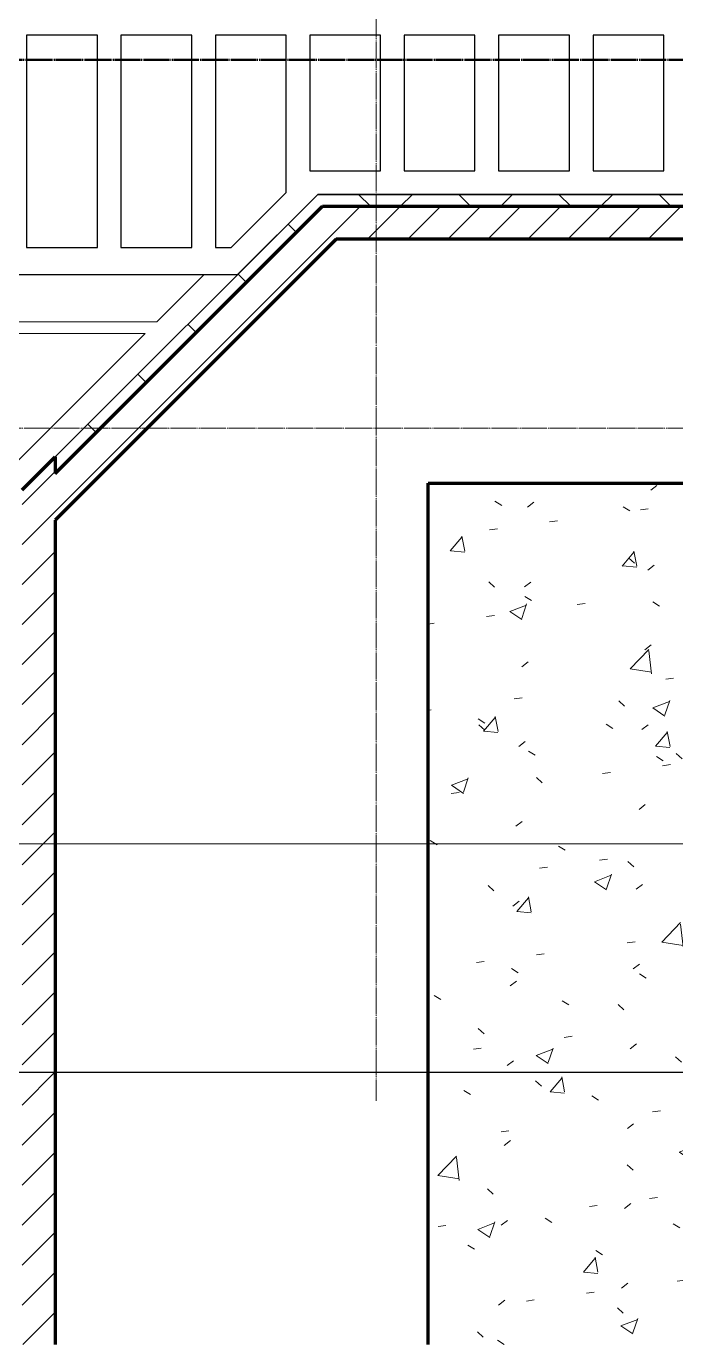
# Model space of a CAD drawing. Header units: millimetres. Extents: x -678720 to -601931, y -306 to 39239.
# Drawn here: x -655525 to -652774, y -306 to 5282 of the extents above; entities that cross this region are included whole.
import ezdxf
from ezdxf.xclip import XClip

# ---------------------------------------------------------------- set-up
doc = ezdxf.new("R2010")
doc.units = ezdxf.units.MM
doc.header["$XCLIPFRAME"] = 0
doc.linetypes.add('DPA_Grid _ Level 100', pattern=[10, 5.5, -1.6, 1.3, -1.6])
doc.layers.add('000 - WIPEOUT', color=250, linetype='Continuous')
doc.layers.add('A11_ALU.SOLID SHEET', color=2, linetype='Continuous')
for name, color, linetype, lineweight in [('A-ANNO-NOTE', 3, 'Continuous', 25), ('A-GLAZ-CURT', 2, 'Continuous', 9), ('A-WALL', 5, 'Continuous', 35), ('A-WALL-FNSH', 2, 'Continuous', 35), ('A-WALL-PATT', 1, 'Continuous', 35), ('G-ANNO-SECL', 3, 'Continuous', 9), ('G-ANNO-TEXT', 3, 'Continuous', 9), ('S-GRID', 251, 'Continuous', 9)]:
    doc.layers.add(name, color=color, linetype=linetype, lineweight=lineweight)
pattern_1 = [(45, (0, 0), (-84.852814, 84.852814), [])]
pattern_2 = [(45, (0, 0), (-212.13203, 212.13203), []), (135, (0, 0), (-212.13203, -212.13203), [])]

# ---------------------------------------------------------------- blocks, each defined once
blk = doc.blocks.new('System Panel - DPA-AR_Metal Ceiling Rectangular Panel-16069302-4234-01 ENLARGED MULTI-PURPOSE LEVEL - REFLECTED CEILING PLAN - SHEET 5')
at = {"layer": 'A-GLAZ-CURT'}
for p, q in [((-654771.8, 4229), (-655783.9, 4229)), ((-655783.9, 4229), (-655783.9, 4029)), ((-655783.9, 4029), (-655783.9, 4229)), ((-655783.9, 4229), (-654771.8, 4229)), ((-654971.8, 4029), (-654771.8, 4229)), ((-654771.8, 4229), (-654971.8, 4029)), ((-655783.9, 4029), (-654971.8, 4029)), ((-654971.8, 4029), (-655783.9, 4029))]:
    blk.add_line(p, q, dxfattribs=at)
blk = doc.blocks.new('System Panel - DPA-AR_Metal Ceiling Rectangular Panel-16069286-4234-01 ENLARGED MULTI-PURPOSE LEVEL - REFLECTED CEILING PLAN - SHEET 5')
at = {"layer": 'A-GLAZ-CURT'}
for p, q in [((-655021.8, 3979), (-655783.9, 3979)), ((-655783.9, 3979), (-655783.9, 3379)), ((-655783.9, 3379), (-655783.9, 3979)), ((-655783.9, 3979), (-655021.8, 3979)), ((-655621.8, 3379), (-655021.8, 3979)), ((-655021.8, 3979), (-655621.8, 3379)), ((-655783.9, 3379), (-655621.8, 3379)), ((-655621.8, 3379), (-655783.9, 3379))]:
    blk.add_line(p, q, dxfattribs=at)
blk = doc.blocks.new('*U326')
at = {"layer": 'A-GLAZ-CURT'}
for name in ['System Panel - DPA-AR_Metal Ceiling Rectangular Panel-16069302-4234-01 ENLARGED MULTI-PURPOSE LEVEL - REFLECTED CEILING PLAN - SHEET 5', 'System Panel - DPA-AR_Metal Ceiling Rectangular Panel-16069286-4234-01 ENLARGED MULTI-PURPOSE LEVEL - REFLECTED CEILING PLAN - SHEET 5']:
    blk.add_blockref(name, (633017.4, -9279), dxfattribs=at)
blk = doc.blocks.new('*U827')
at = {"color": 3}
for points in [[(-287.5, 6350), (287.5, 6350), (287.5, 6050), (-287.5, 6050)], [(-287.5, 5950), (287.5, 5950), (287.5, 5650), (-287.5, 5650)], [(-287.5, 5550), (287.5, 5550), (287.5, 5250), (-287.5, 5250)], [(-287.5, 5150), (287.5, 5150), (287.5, 4850), (-287.5, 4850)]]:
    blk.add_wipeout(points, dxfattribs=at).dxf.layer = '000 - WIPEOUT'
at = {"layer": 'A11_ALU.SOLID SHEET', "color": 0, "linetype": 'ByBlock'}
for points in [[(-287.5, 6050), (287.5, 6050), (287.5, 6350), (-287.5, 6350)], [(-287.5, 5650), (287.5, 5650), (287.5, 5950), (-287.5, 5950)], [(-287.5, 5250), (287.5, 5250), (287.5, 5550), (-287.5, 5550)], [(-287.5, 4850), (287.5, 4850), (287.5, 5150), (-287.5, 5150)]]:
    blk.add_lwpolyline(points, close=True, dxfattribs=at)
blk = doc.blocks.new('*U828')
at = {"color": 3}
for points in [[(-450, -21250), (450, -21250), (450, -21550), (-450, -21550)], [(-450, -21650), (450, -21650), (450, -21950), (-450, -21950)]]:
    blk.add_wipeout(points, dxfattribs=at).dxf.layer = '000 - WIPEOUT'
at = {"layer": 'A11_ALU.SOLID SHEET', "color": 0, "linetype": 'ByBlock'}
for points in [[(-450, -21550), (450, -21550), (450, -21250), (-450, -21250)], [(-450, -21950), (450, -21950), (450, -21650), (-450, -21650)]]:
    blk.add_lwpolyline(points, close=True, dxfattribs=at)
blk = doc.blocks.new('*U964')
blk.add_lwpolyline([(21173.4, -580), (28210, -580), (28210, -6850), (45954.2, -6850), (45954.2, 600), (82995.1, 600), (83086.5, 650), (90052, 650), (90392, 990), (103159.2, 990), (103159.2, 4990), (21173.4, 4990), (21173.4, 3485.5), (21203.4, 3485.5), (21203.4, 925.5), (21173.4, 925.5), (21173.4, -580)])
at = {"layer": 'A11_ALU.SOLID SHEET', "linetype": 'ByBlock'}
blk.add_lwpolyline([(90258.5, 1665), (89958.5, 1665), (89958.5, 765), (90025.6, 765), (90258.5, 997.9)], close=True, dxfattribs=at)
at = {"layer": 'A11_ALU.SOLID SHEET', "color": 0, "linetype": 'ByBlock', "rotation": 90}
for name, p in [('*U828', (67908.5, 1215)), ('*U827', (96708.5, 1377.5))]:
    blk.add_blockref(name, p, dxfattribs=at)
blk = doc.blocks.new('*U1546')
at = {"layer": 'S-GRID', "linetype": 'DPA_Grid _ Level 100'}
blk.add_line((-21025, -8552.3), (-21025, 29060.4), dxfattribs=at)

msp = doc.modelspace()

# ---------------------------------------------------------------- block references
at = {"layer": 'A11_ALU.SOLID SHEET'}
ref = msp.add_blockref('*U964', (-744682.4, 3579), dxfattribs=at)
XClip(ref).set_block_clipping_path([(69798.6834257276, -3885.5002684942), (120965.0023936313, 33679.9972602262)])

# ---------------------------------------------------------------- next in the draw order: hatches: boundary and pattern name
at = {"layer": 'A-WALL-PATT', "lineweight": 9}
h = msp.add_hatch(dxfattribs=at)
h.set_pattern_fill('FP_3', color=256, style=0, pattern_type=2)
h.set_pattern_definition(pattern_2)
h.paths.add_polyline_path([(-655402.4, 3386.3), (-654219.7, 4569), (-654290.4, 4569), (-655402.4, 3457)])
h = msp.add_hatch(dxfattribs=at)
h.set_pattern_fill('FP_3', color=256, style=0, pattern_type=2)
h.set_pattern_definition(pattern_2)
h.paths.add_polyline_path([(-654269.7, 4519), (-650449.4, 4519), (-650561.4, 4569), (-654219.7, 4569)])
h.paths.add_polyline_path([(-637582.4, 4519), (-637582.4, 4569), (-643251, 4569), (-643139.1, 4519), (-641132.3, 4519)])
h.paths.add_polyline_path([(-648779.1, 4519), (-646849.4, 4519), (-646961.4, 4569), (-650451, 4569), (-650339.1, 4519), (-648845.1, 4519)])
h.paths.add_polyline_path([(-643249.4, 4519), (-643361.4, 4569), (-646851, 4569), (-646739.1, 4519), (-643307.7, 4519)])
h = msp.add_hatch(dxfattribs=at)
h.set_pattern_fill('FP_2', color=256, style=0, pattern_type=2)
h.set_pattern_definition(pattern_1)
h.paths.add_polyline_path([(-644182.4, 4379), (-625797.4, 4379), (-625797.4, 4519), (-643139.1, 4519), (-643088.7, 4496.5), (-643085, 4498.7), (-643079.8, 4498.7), (-643073.7, 4494), (-643072.7, 4489.3), (-643007.4, 4460.2), (-643025.7, 4419.1), (-643249.4, 4519), (-646739.1, 4519), (-646688.7, 4496.5), (-646685, 4498.7), (-646679.8, 4498.7), (-646673.7, 4494), (-646672.7, 4489.3), (-646607.4, 4460.2), (-646625.7, 4419.1), (-646849.4, 4519), (-650339.1, 4519), (-650288.7, 4496.5), (-650285, 4498.7), (-650279.8, 4498.7), (-650273.7, 4494), (-650272.7, 4489.3), (-650207.4, 4460.2), (-650225.7, 4419.1), (-650449.4, 4519), (-654269.7, 4519), (-654409.7, 4379), (-644296.5, 4379)])
h = msp.add_hatch(dxfattribs=at)
h.set_pattern_fill('FP_2', color=256, style=0, pattern_type=2)
h.set_pattern_definition(pattern_1)
h.paths.add_polyline_path([(-655402.4, 3188.3), (-654211.7, 4379), (-654409.7, 4379), (-655402.4, 3386.3)])
h = msp.add_hatch(dxfattribs=at)
h.set_pattern_fill('FP_2', color=256, style=0, pattern_type=2)
h.set_pattern_definition(pattern_1)
h.paths.add_polyline_path([(-655542.4, -306.5), (-655402.4, -306.5), (-655402.4, 3457), (-655542.4, 3317), (-655542.4, 1233.5), (-655537.4, 1222.4), (-655542.4, 1220.2), (-655542.4, 1179)])
h = msp.add_hatch(dxfattribs=at)
h.set_pattern_fill('FP_1', color=256, style=0, pattern_type=2)
h.set_pattern_definition([(50, (0, 0), (728.7365, -63.7558), [76.2, -838.2]), (355, (0, 0), (-140.9716, 764.2276), [60.96, -670.56]), (100.451, (60.7, -5.3), (587.77, 700.46675), [64.76, -712.36]), (46.184, (0, 203.2), (1084.3162, -168.171), [114.3, -1257.3]), (96.636, (90.4, 189.2), (949.6099, 989.7098), [97.14, -1068.54]), (351.184, (0, 203.2), (949.6206, 989.7012), [91.44, -1005.84]), (21, (101.6, 152.4), (606.45787, -409.06057), [76.2, -838.2]), (326, (101.6, 152.4), (247.2083, 736.7529), [60.96, -670.56]), (71.451, (152.14, 118.3), (853.66825, 327.6855), [64.76, -712.36]), (37.5, (0, 0), (12.35469, 338.22012), [33.528, -628.904, 33.528, -647.192, -673.1]), (37.5, (0, 0), (12.35469, 338.22012), [-1343.152, 33.528, -639.572]), (7.5, (0, 0), (267.27887, 400.72213), [33.528, -354.584, 33.528, -613.664, -256.54]), (7.5, (0, 0), (267.27887, 400.72213), [-1035.304, 33.528, -223.012]), (327.5, (-226.57, 0), (542.36333, -22.91534), [33.528, -220.472, 33.528, -758.952, -1051.56]), (327.5, (-226.57, 0), (542.36333, -22.91534), [-1046.48, 33.528, -1018.032]), (317.5, (-328.17, 0), (592.51696, 101.7071), [33.528, -296.672, 33.528, -492.76, -746.76]), (317.5, (-328.17, 0), (592.51696, 101.7071), [-856.488, 33.528, -713.232])])
h.paths.add_polyline_path([(-652511.8, -306.5), (-652322.4, -306.5), (-652322.4, 3344.8), (-653822.4, 3344.8), (-653822.4, -306.5), (-653789.1, -306.5)])

# ---------------------------------------------------------------- next in the draw order: linework, layer by layer
at = {"layer": 'A-ANNO-NOTE'}
msp.add_line((-656559.7, 848.8), (-650577.6, 848.8), dxfattribs=at)
at = {"layer": 'A-WALL', "color": 7, "lineweight": 70}
for p, q in [((-654409.7, 4379), (-654269.7, 4519)), ((-654269.7, 4519), (-651382.4, 4519)), ((-654211.7, 4379), (-655402.4, 3188.3)), ((-655402.4, 3386.3), (-654409.7, 4379)), ((-651382.4, 4379), (-654211.7, 4379)), ((-655542.4, 3317), (-655402.4, 3457)), ((-655542.4, 3317), (-655402.4, 3457)), ((-655402.4, 3457), (-655402.4, 3386.3)), ((-653822.4, -306.5), (-653822.4, 3344.8)), ((-653822.4, 3344.8), (-652322.4, 3344.8)), ((-655402.4, 3188.3), (-655402.4, 2379)), ((-655402.4, 2379), (-655402.4, 1179)), ((-655402.4, 1179), (-655402.4, -306.5))]:
    msp.add_line(p, q, dxfattribs=at)
at = {"layer": 'A-WALL-FNSH', "color": 250}
for p, q in [((-655402.4, 3457), (-654290.4, 4569)), ((-654290.4, 4569), (-654219.7, 4569)), ((-654219.7, 4569), (-651382.4, 4569)), ((-654269.7, 4519), (-655402.4, 3386.3)), ((-651382.4, 4519), (-654269.7, 4519))]:
    msp.add_line(p, q, dxfattribs=at)
at = {"layer": 'G-ANNO-SECL', "linetype": 'DPA_Grid _ Level 100', "lineweight": 50}
msp.add_line((-676908.9, 5139.9), (-604865.6, 5139.9), dxfattribs=at)
at = {"layer": 'G-ANNO-TEXT', "color": 10}
msp.add_line((-656518.6, 1816.6), (-650526.4, 1816.6), dxfattribs=at)
at = {"layer": 'S-GRID', "linetype": 'DPA_Grid _ Level 100'}
msp.add_line((-607379, 3579), (-677385.1, 3579), dxfattribs=at)

# ---------------------------------------------------------------- next in the draw order: block references
for name in ['*U1546', '*U326']:
    msp.add_blockref(name, (-633017.4, 9279))

doc.saveas('drawing.dxf')
